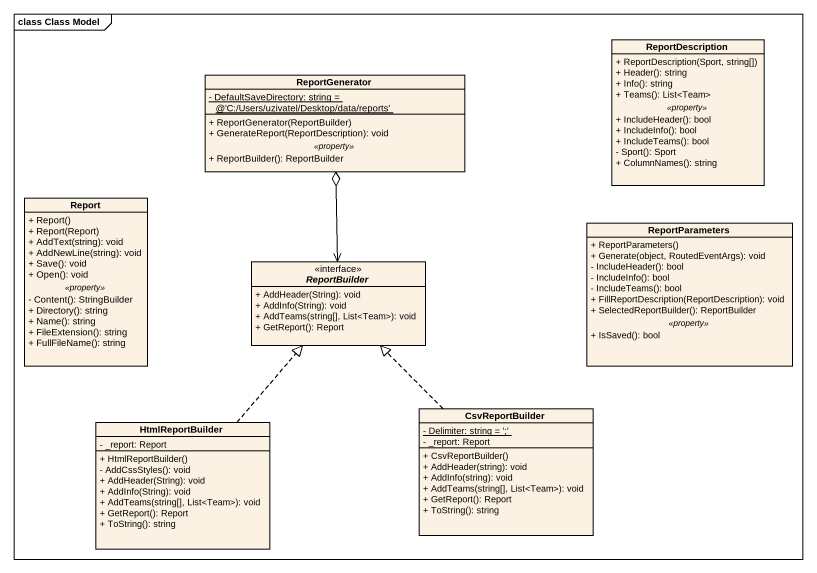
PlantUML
@startuml
mainframe class Class Model
hide circle
hide empty members
skinparam classAttributeIconSize 0
class ReportDescription {
  + ReportDescription(Sport, string[])
  + Header(): string
  + Info(): string
  + Teams(): List<Team>
  .. <<property>> ..
  + IncludeHeader(): bool
  + IncludeInfo(): bool
  + IncludeTeams(): bool
  - Sport(): Sport
  + ColumnNames(): string
}
class ReportGenerator {
  {static} - DefaultSaveDirectory: string = @'C:/Users/uzivatel/Desktop/data/reports'
  --
  + ReportGenerator(ReportBuilder)
  + GenerateReport(ReportDescription): void
  .. <<property>> ..
  + ReportBuilder(): ReportBuilder
}
class Report {
  + Report()
  + Report(Report)
  + AddText(string): void
  + AddNewLine(string): void
  + Save(): void
  + Open(): void
  .. <<property>> ..
  - Content(): StringBuilder
  + Directory(): string
  + Name(): string
  + FileExtension(): string
  + FullFileName(): string
}
class ReportParameters {
  + ReportParameters()
  + Generate(object, RoutedEventArgs): void
  - IncludeHeader(): bool
  - IncludeInfo(): bool
  - IncludeTeams(): bool
  + FillReportDescription(ReportDescription): void
  + SelectedReportBuilder(): ReportBuilder
  .. <<property>> ..
  + IsSaved(): bool
}
interface ReportBuilder {
  + AddHeader(String): void
  + AddInfo(String): void
  + AddTeams(string[], List<Team>): void
  + GetReport(): Report
}
class HtmlReportBuilder {
  - _report: Report
  + HtmlReportBuilder()
  - AddCssStyles(): void
  + AddHeader(String): void
  + AddInfo(String): void
  + AddTeams(string[], List<Team>): void
  + GetReport(): Report
  + ToString(): string
}
class CsvReportBuilder {
  {static} - Delimiter: string = ';'
  - _report: Report
  + CsvReportBuilder()
  + AddHeader(string): void
  + AddInfo(string): void
  + AddTeams(string[], List<Team>): void
  + GetReport(): Report
  + ToString(): string
}
ReportBuilder <-up-o ReportGenerator
HtmlReportBuilder .up.|> ReportBuilder
CsvReportBuilder .up.|> ReportBuilder
@enduml
